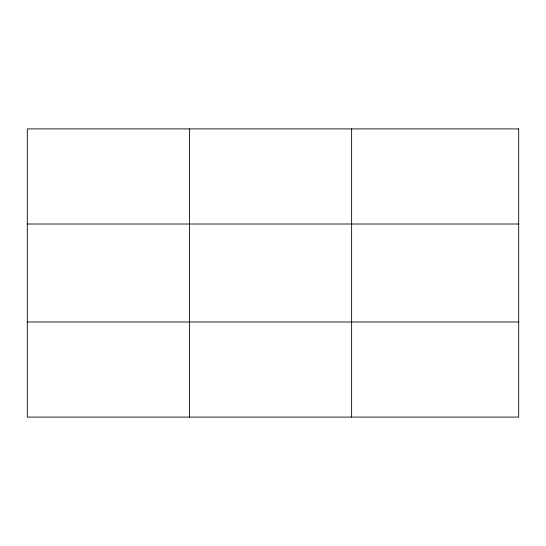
<?xml version="1.0" encoding="UTF-8"?>
<svg xmlns="http://www.w3.org/2000/svg" width="546" height="546" viewBox="0 0 546 546"><rect width="100%" height="100%" fill="white"/><g stroke="black" fill="none" stroke-linecap="round" stroke-linejoin="round"><path stroke-width="0.82" d="M189.462 128.904L189.462 417.096M351.624 128.904L351.624 417.096M27.3 224.01L518.7 224.01M27.3 321.99L518.7 321.99M518.7 128.904L518.7 417.096L27.3 417.096L27.3 128.904L518.7 128.904"/></g></svg>
